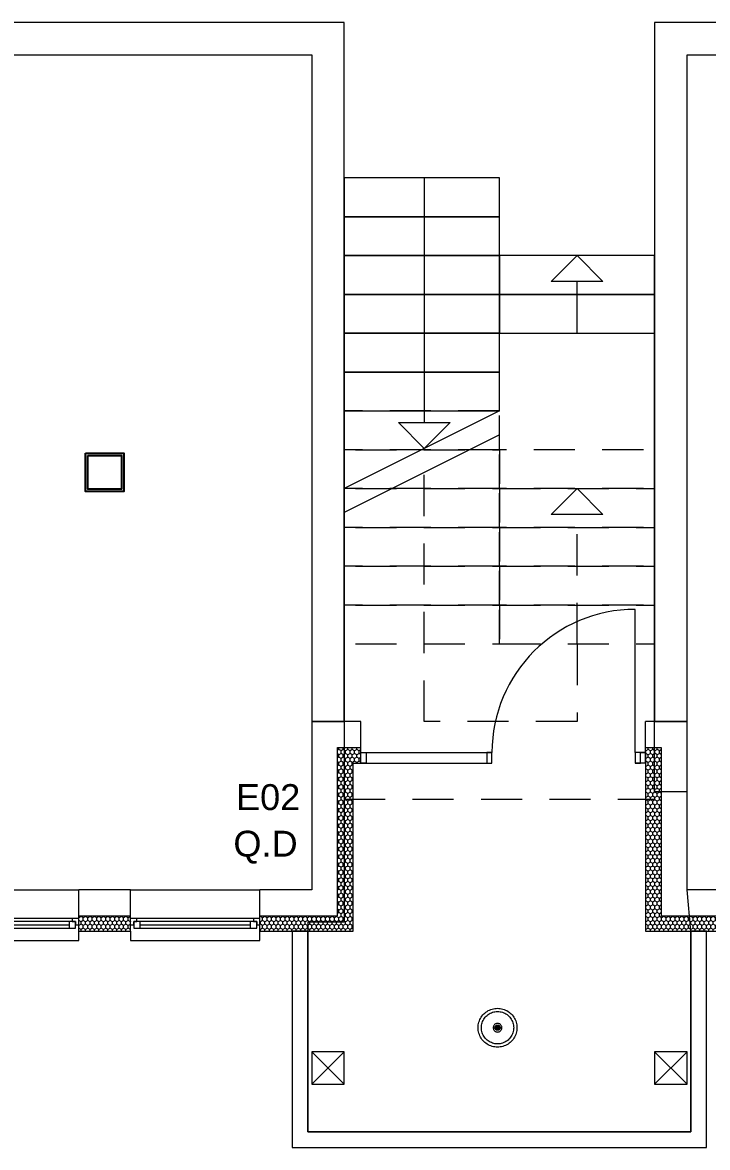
# Model space of a CAD drawing. Header units: feet. Extents: x 2565673 to 2624673, y -122443 to -81443.
# Drawn here: x 2589870 to 2595163, y -110549 to -101859 of the extents above; entities that cross this region are included whole.
import ezdxf

# ---------------------------------------------------------------- set-up
doc = ezdxf.new("R2010")
doc.units = ezdxf.units.FT
doc.header["$MEASUREMENT"] = 0
doc.linetypes.add('Long Dashed', pattern=[529.166651, 317.499995, -211.666656])
for name, color, linetype, lineweight in [('00E-Ndriqimi', 5, 'Continuous', 18), ('Exterior walls_Pen_No__2', 8, 'Continuous', 5), ('Text blocks_Pen_No__2', 8, 'Continuous', 5)]:
    doc.layers.add(name, color=color, linetype=linetype, lineweight=lineweight)
for name, color, linetype in [('00E-Ndriqimi elektrike', 5, 'Continuous'), ('Columns', 7, 'Continuous'), ('Exterior walls', 7, 'Continuous'), ('Shell - Roof', 7, 'Continuous'), ('Structural - Bearing', 7, 'Continuous')]:
    doc.layers.add(name, color=color, linetype=linetype)
for name, color, linetype, lineweight, true_color in [('ARCHICAD Doors_Pen_No__82', 7, 'Continuous', 5, 0xaaaaaa), ('ARCHICAD Windows_Pen_No__82', 7, 'Continuous', 5, 0xaaaaaa), ('Columns_Pen_No__82', 7, 'Continuous', 5, 0xaaaaaa), ('Dimensioning - General_Pen_No__82', 7, 'Continuous', 5, 0xaaaaaa), ('Exterior walls_Pen_No__82', 7, 'Continuous', 5, 0xaaaaaa), ('Shell - Roof_Pen_No__82', 7, 'Continuous', 5, 0xaaaaaa), ('Structural - Bearing_Pen_No__82', 7, 'Continuous', 5, 0xaaaaaa)]:
    doc.layers.add(name, color=color, linetype=linetype, lineweight=lineweight, true_color=true_color)
doc.styles.add('GENERATED_STYLE_1', font='arial.ttf')
pattern_1 = [(90, (2247653.822, -76424.967), (-34.641016, 0), [20, -40]), (90, (2247636.502, -76394.967), (-34.641016, 0), [20, -40]), (150, (2247653.822, -76404.967), (17.320508, 30), [20, -40]), (150, (2247619.18, -76404.967), (17.320508, 30), [20, -40]), (210, (2247653.822, -76424.967), (-17.320508, 30), [20, -40]), (210, (2247619.18, -76424.967), (-17.320508, 30), [20, -40])]

# ---------------------------------------------------------------- blocks, each defined once
blk = doc.blocks.new('Slab_1', base_point=(2592074.9, -110429.2))
at = {"layer": 'Structural - Bearing_Pen_No__82', "color": 253, "linetype": 'Continuous', "lineweight": 5, "true_color": 0xaaaaaa, "flags": 128}
blk.add_lwpolyline([(2592074.9, -110429.2), (2595034.9, -110429.2), (2595034.9, -108879.2), (2595004.9, -108559.2), (2595004.9, -107800.9), (2594754.9, -107800.9), (2594754.9, -103659.2), (2592354.9, -103659.2), (2592354.9, -108809.2), (2592074.9, -108809.2)], close=True, dxfattribs=at)
blk = doc.blocks.new('Slab_2', base_point=(2593554.9, -104259.2))
at = {"layer": 'Structural - Bearing_Pen_No__82', "color": 253, "linetype": 'Continuous', "lineweight": 5, "true_color": 0xaaaaaa, "flags": 128}
blk.add_lwpolyline([(2593554.9, -104259.2), (2594754.9, -104259.2), (2594754.9, -103959.2), (2593554.9, -103959.2)], close=True, dxfattribs=at)
blk = doc.blocks.new('Slab_3', base_point=(2593554.9, -103959.2))
at = {"layer": 'Structural - Bearing_Pen_No__82', "color": 253, "linetype": 'Continuous', "lineweight": 5, "true_color": 0xaaaaaa, "flags": 128}
blk.add_lwpolyline([(2593554.9, -103959.2), (2594754.9, -103959.2), (2594754.9, -103659.2), (2593554.9, -103659.2)], close=True, dxfattribs=at)
blk = doc.blocks.new('Slab_4', base_point=(2593554.9, -103059.2))
at = {"layer": 'Structural - Bearing_Pen_No__82', "color": 253, "linetype": 'Continuous', "lineweight": 5, "true_color": 0xaaaaaa, "flags": 128}
blk.add_lwpolyline([(2593554.9, -103059.2), (2592354.9, -103059.2), (2592354.9, -103359.2), (2593554.9, -103359.2)], close=True, dxfattribs=at)
blk = doc.blocks.new('Slab_5', base_point=(2593554.9, -103359.2))
at = {"layer": 'Structural - Bearing_Pen_No__82', "color": 253, "linetype": 'Continuous', "lineweight": 5, "true_color": 0xaaaaaa, "flags": 128}
blk.add_lwpolyline([(2593554.9, -103359.2), (2592354.9, -103359.2), (2592354.9, -103659.2), (2593554.9, -103659.2)], close=True, dxfattribs=at)
blk = doc.blocks.new('Slab_6', base_point=(2593554.9, -103659.2))
at = {"layer": 'Structural - Bearing_Pen_No__82', "color": 253, "linetype": 'Continuous', "lineweight": 5, "true_color": 0xaaaaaa, "flags": 128}
blk.add_lwpolyline([(2593554.9, -103659.2), (2592354.9, -103659.2), (2592354.9, -103959.2), (2593554.9, -103959.2)], close=True, dxfattribs=at)
blk = doc.blocks.new('Slab_7', base_point=(2593554.9, -103959.2))
at = {"layer": 'Structural - Bearing_Pen_No__82', "color": 253, "linetype": 'Continuous', "lineweight": 5, "true_color": 0xaaaaaa, "flags": 128}
blk.add_lwpolyline([(2593554.9, -103959.2), (2592354.9, -103959.2), (2592354.9, -104259.2), (2593554.9, -104259.2)], close=True, dxfattribs=at)
blk = doc.blocks.new('Slab_8', base_point=(2593554.9, -104259.2))
at = {"layer": 'Structural - Bearing_Pen_No__82', "color": 253, "linetype": 'Continuous', "lineweight": 5, "true_color": 0xaaaaaa, "flags": 128}
blk.add_lwpolyline([(2593554.9, -104259.2), (2592354.9, -104259.2), (2592354.9, -104559.2), (2593554.9, -104559.2)], close=True, dxfattribs=at)
blk = doc.blocks.new('Slab_9', base_point=(2593554.9, -104559.2))
at = {"layer": 'Structural - Bearing_Pen_No__82', "color": 253, "linetype": 'Continuous', "lineweight": 5, "true_color": 0xaaaaaa, "flags": 128}
blk.add_lwpolyline([(2593554.9, -104559.2), (2592354.9, -104559.2), (2592354.9, -104859.2), (2593554.9, -104859.2)], close=True, dxfattribs=at)
blk = doc.blocks.new('Slab_10', base_point=(2593554.9, -104859.2))
at = {"layer": 'Structural - Bearing_Pen_No__82', "color": 253, "linetype": 'Long Dashed', "lineweight": 5, "true_color": 0xaaaaaa, "flags": 128}
blk.add_lwpolyline([(2593554.9, -104859.2), (2592354.9, -104859.2), (2592354.9, -105159.2), (2593554.9, -105159.2)], close=True, dxfattribs=at)
blk = doc.blocks.new('Slab_11', base_point=(2593554.9, -105159.2))
at = {"layer": 'Structural - Bearing_Pen_No__82', "color": 253, "linetype": 'Long Dashed', "lineweight": 5, "true_color": 0xaaaaaa, "flags": 128}
blk.add_lwpolyline([(2593554.9, -105159.2), (2592354.9, -105159.2), (2592354.9, -105459.2), (2593554.9, -105459.2)], close=True, dxfattribs=at)
blk = doc.blocks.new('Slab_12', base_point=(2593554.9, -105459.2))
at = {"layer": 'Structural - Bearing_Pen_No__82', "color": 253, "linetype": 'Long Dashed', "lineweight": 5, "true_color": 0xaaaaaa, "flags": 128}
blk.add_lwpolyline([(2593554.9, -105459.2), (2592354.9, -105459.2), (2592354.9, -105759.2), (2593554.9, -105759.2)], close=True, dxfattribs=at)
blk = doc.blocks.new('Slab_13', base_point=(2593554.9, -105759.2))
at = {"layer": 'Structural - Bearing_Pen_No__82', "color": 253, "linetype": 'Long Dashed', "lineweight": 5, "true_color": 0xaaaaaa, "flags": 128}
blk.add_lwpolyline([(2593554.9, -105759.2), (2592354.9, -105759.2), (2592354.9, -106059.2), (2593554.9, -106059.2)], close=True, dxfattribs=at)
blk = doc.blocks.new('Slab_14', base_point=(2593554.9, -106059.2))
at = {"layer": 'Structural - Bearing_Pen_No__82', "color": 253, "linetype": 'Long Dashed', "lineweight": 5, "true_color": 0xaaaaaa, "flags": 128}
blk.add_lwpolyline([(2593554.9, -106059.2), (2592354.9, -106059.2), (2592354.9, -106359.2), (2593554.9, -106359.2)], close=True, dxfattribs=at)
blk = doc.blocks.new('Slab_15', base_point=(2593554.9, -106359.2))
at = {"layer": 'Structural - Bearing_Pen_No__82', "color": 253, "linetype": 'Long Dashed', "lineweight": 5, "true_color": 0xaaaaaa, "flags": 128}
blk.add_lwpolyline([(2593554.9, -106359.2), (2592354.9, -106359.2), (2592354.9, -106659.2), (2593554.9, -106659.2)], close=True, dxfattribs=at)
blk = doc.blocks.new('Slab_16', base_point=(2593554.9, -105459.2))
at = {"layer": 'Structural - Bearing_Pen_No__82', "color": 253, "linetype": 'Long Dashed', "lineweight": 5, "true_color": 0xaaaaaa, "flags": 128}
blk.add_lwpolyline([(2593554.9, -105459.2), (2594754.9, -105459.2), (2594754.9, -105159.2), (2593554.9, -105159.2)], close=True, dxfattribs=at)
blk = doc.blocks.new('Slab_17', base_point=(2593554.9, -105759.2))
at = {"layer": 'Structural - Bearing_Pen_No__82', "color": 253, "linetype": 'Long Dashed', "lineweight": 5, "true_color": 0xaaaaaa, "flags": 128}
blk.add_lwpolyline([(2593554.9, -105759.2), (2594754.9, -105759.2), (2594754.9, -105459.2), (2593554.9, -105459.2)], close=True, dxfattribs=at)
blk = doc.blocks.new('Slab_18', base_point=(2593554.9, -106059.2))
at = {"layer": 'Structural - Bearing_Pen_No__82', "color": 253, "linetype": 'Long Dashed', "lineweight": 5, "true_color": 0xaaaaaa, "flags": 128}
blk.add_lwpolyline([(2593554.9, -106059.2), (2594754.9, -106059.2), (2594754.9, -105759.2), (2593554.9, -105759.2)], close=True, dxfattribs=at)
blk = doc.blocks.new('Slab_19', base_point=(2593554.9, -106359.2))
at = {"layer": 'Structural - Bearing_Pen_No__82', "color": 253, "linetype": 'Long Dashed', "lineweight": 5, "true_color": 0xaaaaaa, "flags": 128}
blk.add_lwpolyline([(2593554.9, -106359.2), (2594754.9, -106359.2), (2594754.9, -106059.2), (2593554.9, -106059.2)], close=True, dxfattribs=at)
blk = doc.blocks.new('Slab_20', base_point=(2593554.9, -106659.2))
at = {"layer": 'Structural - Bearing_Pen_No__82', "color": 253, "linetype": 'Long Dashed', "lineweight": 5, "true_color": 0xaaaaaa, "flags": 128}
blk.add_lwpolyline([(2593554.9, -106659.2), (2594754.9, -106659.2), (2594754.9, -106359.2), (2593554.9, -106359.2)], close=True, dxfattribs=at)
blk = doc.blocks.new('Window 22_4')
at = {"layer": 'ARCHICAD Windows_Pen_No__82', "color": 253, "linetype": 'Continuous', "lineweight": 5, "true_color": 0xaaaaaa}
for p, q in [((-500, 50), (-500, 120)), ((-500, 120), (500, 120)), ((500, 120), (500, 50)), ((-500, 50), (-500, 0)), ((-500, 0), (-475, 0)), ((-500, 0), (-500, -50)), ((-500, 0), (-500, -50)), ((-475, 25), (-425, 25)), ((-475, -25), (-475, 25)), ((-475, 0), (-475, -25)), ((-425, 25), (425, 25)), ((-425, 25), (-425, -25)), ((-425, 25), (425, 25)), ((-425, 0), (425, 0)), ((425, -25), (425, 25)), ((425, 25), (475, 25)), ((475, 25), (475, -25)), ((475, -25), (475, 0)), ((475, 0), (500, 0)), ((500, 50), (500, 0)), ((500, 0), (500, -50)), ((500, 0), (500, -50)), ((-450, -50), (-500, -50)), ((-500, -50), (-500, -70)), ((-500, -70), (-500, -270)), ((-475, -25), (-450, -25)), ((-425, -25), (-475, -25)), ((-450, -25), (-450, -50)), ((450, -50), (-450, -50)), ((425, -25), (-425, -25)), ((475, -25), (425, -25)), ((450, -50), (450, -25)), ((450, -25), (475, -25)), ((500, -50), (450, -50)), ((500, -50), (500, -70)), ((500, -70), (500, -270)), ((-500, -270), (500, -270))]:
    blk.add_line(p, q, dxfattribs=at)
blk = doc.blocks.new('Wall_16', base_point=(2588584.9, -108879.2))
at = {"layer": 'Exterior walls_Pen_No__82', "linetype": 'Continuous', "lineweight": 5, "true_color": 0xaaaaaa}
h = blk.add_hatch(dxfattribs=at)
h.set_pattern_fill('STYROFOAM_SM_INSULATION', color=253, style=0, pattern_type=2)
h.set_pattern_definition(pattern_1)
h.paths.add_polyline_path([(2588704.9, -108759.2), (2588584.9, -108879.2), (2589304.9, -108879.2), (2589304.9, -108829.2), (2589304.9, -108779.2), (2589304.9, -108759.2)])
h = blk.add_hatch(dxfattribs=at)
h.set_pattern_fill('STYROFOAM_SM_INSULATION', color=253, style=0, pattern_type=2)
h.set_pattern_definition(pattern_1)
h.paths.add_polyline_path([(2590304.9, -108779.2), (2590304.9, -108829.2), (2590304.9, -108879.2), (2590704.9, -108879.2), (2590704.9, -108829.2), (2590704.9, -108779.2), (2590704.9, -108759.2), (2590304.9, -108759.2)])
h = blk.add_hatch(dxfattribs=at)
h.set_pattern_fill('STYROFOAM_SM_INSULATION', color=253, style=0, pattern_type=2)
h.set_pattern_definition(pattern_1)
h.paths.add_polyline_path([(2591704.9, -108829.2), (2591704.9, -108879.2), (2592424.9, -108879.2), (2592304.9, -108759.2), (2591704.9, -108759.2), (2591704.9, -108779.2)])
at = {"layer": 'Exterior walls_Pen_No__82', "color": 253, "linetype": 'Continuous', "lineweight": 5, "true_color": 0xaaaaaa}
for p, q in [((2589304.9, -108759.2), (2589304.9, -108559.2)), ((2590304.9, -108759.2), (2590304.9, -108559.2)), ((2590704.9, -108759.2), (2590704.9, -108559.2)), ((2591704.9, -108759.2), (2591704.9, -108559.2)), ((2588704.9, -108759.2), (2589304.9, -108759.2)), ((2589304.9, -108779.2), (2589304.9, -108759.2)), ((2589304.9, -108829.2), (2589304.9, -108779.2)), ((2590304.9, -108759.2), (2590704.9, -108759.2)), ((2590304.9, -108779.2), (2590304.9, -108759.2)), ((2590304.9, -108829.2), (2590304.9, -108779.2)), ((2590704.9, -108779.2), (2590704.9, -108759.2)), ((2590704.9, -108829.2), (2590704.9, -108779.2)), ((2591704.9, -108759.2), (2592304.9, -108759.2)), ((2591704.9, -108779.2), (2591704.9, -108759.2)), ((2591704.9, -108829.2), (2591704.9, -108779.2)), ((2589304.9, -108879.2), (2589304.9, -108829.2)), ((2590304.9, -108879.2), (2590304.9, -108829.2)), ((2590704.9, -108879.2), (2590704.9, -108829.2)), ((2591704.9, -108879.2), (2591704.9, -108829.2))]:
    blk.add_line(p, q, dxfattribs=at)
at = {"layer": 'Exterior walls_Pen_No__82', "color": 253, "linetype": 'Continuous', "lineweight": 5, "true_color": 0xaaaaaa, "flags": 128}
for points in [[(2589304.9, -108559.2), (2588904.9, -108559.2)], [(2590704.9, -108559.2), (2590304.9, -108559.2)], [(2592104.9, -108559.2), (2591704.9, -108559.2)], [(2588584.9, -108879.2), (2589304.9, -108879.2)], [(2590304.9, -108879.2), (2590704.9, -108879.2)], [(2591704.9, -108879.2), (2592424.9, -108879.2)]]:
    blk.add_lwpolyline(points, dxfattribs=at)
at = {"layer": 'ARCHICAD Windows_Pen_No__82', "color": 253, "linetype": 'Continuous', "lineweight": 5, "true_color": 0xaaaaaa, "xscale": -1, "zscale": 1000, "rotation": 180}
for p in [(2589804.9, -108829.2), (2591204.9, -108829.2)]:
    blk.add_blockref('Window 22_4', p, dxfattribs=at)
blk = doc.blocks.new('Wall_17', base_point=(2592424.9, -108879.2))
at = {"layer": 'Exterior walls_Pen_No__82', "linetype": 'Continuous', "lineweight": 5, "true_color": 0xaaaaaa}
h = blk.add_hatch(dxfattribs=at)
h.set_pattern_fill('STYROFOAM_SM_INSULATION', color=253, style=0, pattern_type=2)
h.set_pattern_definition(pattern_1)
h.paths.add_polyline_path([(2592424.9, -108879.2), (2592424.9, -107579.2), (2592304.9, -107459.2), (2592304.9, -108759.2)])
at = {"layer": 'Exterior walls_Pen_No__82', "color": 253, "linetype": 'Continuous', "lineweight": 5, "true_color": 0xaaaaaa}
blk.add_line((2592304.9, -108759.2), (2592304.9, -107459.2), dxfattribs=at)
at = {"layer": 'Exterior walls_Pen_No__82', "color": 253, "linetype": 'Continuous', "lineweight": 5, "true_color": 0xaaaaaa, "flags": 128}
for points in [[(2592104.9, -107259.2), (2592104.9, -108559.2)], [(2592424.9, -108879.2), (2592424.9, -107579.2)]]:
    blk.add_lwpolyline(points, dxfattribs=at)
blk = doc.blocks.new('Storefront Sidelight_ Transom 22')
at = {"layer": 'ARCHICAD Doors_Pen_No__82', "color": 253, "linetype": 'Continuous', "lineweight": 5, "true_color": 0xaaaaaa}
for p, q in [((1019.9, 0), (1019.9, 1107)), ((-1100, 40), (-1100, 240)), ((1100, 40), (1100, 240)), ((-1100, 0), (-1100, 40)), ((-1100, 0), (-87.1, 0)), ((-1100, -80), (-1100, 0)), ((-1100, 0), (-1060, 0)), ((-1100, -80), (-1100, 0)), ((-1100, -80), (-1100, 0)), ((-1060, 0), (-1060, -80)), ((-127.1, 0), (-127.1, -80)), ((-87.1, 0), (-127.1, 0)), ((-87.1, -40), (-87.1, 0)), ((1100, 0), (1019.9, 0)), ((1019.9, 0), (1019.9, -40)), ((1059.9, 0), (1019.9, 0)), ((1059.9, -80), (1059.9, 0)), ((1060, -80), (1060, 0)), ((1060, 0), (1100, 0)), ((1100, 0), (1100, 40)), ((1100, 0), (1100, -80)), ((1100, -80), (1100, 0)), ((1100, -80), (1100, 0)), ((-1100, -80), (-87.1, -80)), ((-1060, -80), (-1100, -80)), ((-127.1, -80), (-87.1, -80)), ((-87.1, -65.4), (-87.1, -40)), ((-87.1, -80), (-87.1, -65.4)), ((1019.9, -40), (1019.9, -65.4)), ((1019.9, -65.4), (1019.9, -80)), ((1100, -80), (1019.9, -80)), ((1019.9, -80), (1059.9, -80)), ((1100, -80), (1060, -80))]:
    blk.add_line(p, q, dxfattribs=at)
blk.add_arc((1019.9, 0), 1107, 90, 180, dxfattribs=at)
blk = doc.blocks.new('Wall_18', base_point=(2592424.9, -107579.2))
at = {"layer": 'Exterior walls_Pen_No__82', "linetype": 'Continuous', "lineweight": 5, "true_color": 0xaaaaaa}
h = blk.add_hatch(dxfattribs=at)
h.set_pattern_fill('STYROFOAM_SM_INSULATION', color=253, style=0, pattern_type=2)
h.set_pattern_definition(pattern_1)
h.paths.add_polyline_path([(2592484.9, -107459.2), (2592304.9, -107459.2), (2592424.9, -107579.2), (2592484.9, -107579.2)])
h = blk.add_hatch(dxfattribs=at)
h.set_pattern_fill('STYROFOAM_SM_INSULATION', color=253, style=0, pattern_type=2)
h.set_pattern_definition(pattern_1)
h.paths.add_polyline_path([(2594804.9, -107459.2), (2594684.9, -107459.2), (2594684.9, -107579.2)])
at = {"layer": 'Exterior walls_Pen_No__82', "color": 253, "linetype": 'Continuous', "lineweight": 5, "true_color": 0xaaaaaa}
for p, q in [((2592484.9, -107459.2), (2592484.9, -107259.2)), ((2594684.9, -107459.2), (2594684.9, -107259.2)), ((2592304.9, -107459.2), (2592484.9, -107459.2)), ((2592484.9, -107499.2), (2592484.9, -107459.2)), ((2594684.9, -107459.2), (2594804.9, -107459.2)), ((2594684.9, -107499.2), (2594684.9, -107459.2)), ((2592484.9, -107579.2), (2592484.9, -107499.2)), ((2594684.9, -107579.2), (2594684.9, -107499.2))]:
    blk.add_line(p, q, dxfattribs=at)
at = {"layer": 'Exterior walls_Pen_No__82', "color": 253, "linetype": 'Continuous', "lineweight": 5, "true_color": 0xaaaaaa, "flags": 128}
for points in [[(2592484.9, -107259.2), (2592104.9, -107259.2)], [(2595004.9, -107259.2), (2594684.9, -107259.2)], [(2592424.9, -107579.2), (2592484.9, -107579.2)]]:
    blk.add_lwpolyline(points, dxfattribs=at)
at = {"layer": 'ARCHICAD Doors_Pen_No__82', "color": 253, "linetype": 'Continuous', "lineweight": 5, "true_color": 0xaaaaaa, "zscale": 1000}
blk.add_blockref('Storefront Sidelight_ Transom 22', (2593584.9, -107499.2), dxfattribs=at)
blk = doc.blocks.new('Wall_19', base_point=(2594684.9, -107579.2))
at = {"layer": 'Exterior walls_Pen_No__82', "linetype": 'Continuous', "lineweight": 5, "true_color": 0xaaaaaa}
h = blk.add_hatch(dxfattribs=at)
h.set_pattern_fill('STYROFOAM_SM_INSULATION', color=253, style=0, pattern_type=2)
h.set_pattern_definition(pattern_1)
h.paths.add_polyline_path([(2594684.9, -107579.2), (2594684.9, -108879.2), (2594804.9, -108759.2), (2594804.9, -107459.2)])
at = {"layer": 'Exterior walls_Pen_No__82', "color": 253, "linetype": 'Continuous', "lineweight": 5, "true_color": 0xaaaaaa}
blk.add_line((2594804.9, -107459.2), (2594804.9, -108759.2), dxfattribs=at)
at = {"layer": 'Exterior walls_Pen_No__82', "color": 253, "linetype": 'Continuous', "lineweight": 5, "true_color": 0xaaaaaa, "flags": 128}
for points in [[(2595004.9, -108559.2), (2595004.9, -107259.2)], [(2594684.9, -107579.2), (2594684.9, -108879.2)]]:
    blk.add_lwpolyline(points, dxfattribs=at)
blk = doc.blocks.new('Wall_20', base_point=(2594684.9, -108879.2))
at = {"layer": 'Exterior walls_Pen_No__82', "linetype": 'Continuous', "lineweight": 5, "true_color": 0xaaaaaa}
h = blk.add_hatch(dxfattribs=at)
h.set_pattern_fill('STYROFOAM_SM_INSULATION', color=253, style=0, pattern_type=2)
h.set_pattern_definition(pattern_1)
h.paths.add_polyline_path([(2594804.9, -108759.2), (2594684.9, -108879.2), (2595454.9, -108879.2), (2595454.9, -108829.2), (2595454.9, -108779.2), (2595454.9, -108759.2)])
h = blk.add_hatch(dxfattribs=at)
h.set_pattern_fill('STYROFOAM_SM_INSULATION', color=253, style=0, pattern_type=2)
h.set_pattern_definition(pattern_1)
h.paths.add_polyline_path([(2596454.9, -108779.2), (2596454.9, -108829.2), (2596454.9, -108879.2), (2596754.9, -108879.2), (2596754.9, -108829.2), (2596754.9, -108779.2), (2596754.9, -108759.2), (2596454.9, -108759.2)])
h = blk.add_hatch(dxfattribs=at)
h.set_pattern_fill('STYROFOAM_SM_INSULATION', color=253, style=0, pattern_type=2)
h.set_pattern_definition(pattern_1)
h.paths.add_polyline_path([(2597754.9, -108829.2), (2597754.9, -108879.2), (2598524.9, -108879.2), (2598404.9, -108759.2), (2597754.9, -108759.2), (2597754.9, -108779.2)])
at = {"layer": 'Exterior walls_Pen_No__82', "color": 253, "linetype": 'Continuous', "lineweight": 5, "true_color": 0xaaaaaa}
for p, q in [((2595454.9, -108759.2), (2595454.9, -108559.2)), ((2596454.9, -108759.2), (2596454.9, -108559.2)), ((2596754.9, -108759.2), (2596754.9, -108559.2)), ((2597754.9, -108759.2), (2597754.9, -108559.2)), ((2594804.9, -108759.2), (2595454.9, -108759.2)), ((2595454.9, -108779.2), (2595454.9, -108759.2)), ((2595454.9, -108829.2), (2595454.9, -108779.2)), ((2596454.9, -108759.2), (2596754.9, -108759.2)), ((2596454.9, -108779.2), (2596454.9, -108759.2)), ((2596454.9, -108829.2), (2596454.9, -108779.2)), ((2596754.9, -108779.2), (2596754.9, -108759.2)), ((2596754.9, -108829.2), (2596754.9, -108779.2)), ((2597754.9, -108759.2), (2598404.9, -108759.2)), ((2597754.9, -108779.2), (2597754.9, -108759.2)), ((2597754.9, -108829.2), (2597754.9, -108779.2)), ((2595454.9, -108879.2), (2595454.9, -108829.2)), ((2596454.9, -108879.2), (2596454.9, -108829.2)), ((2596754.9, -108879.2), (2596754.9, -108829.2)), ((2597754.9, -108879.2), (2597754.9, -108829.2))]:
    blk.add_line(p, q, dxfattribs=at)
at = {"layer": 'Exterior walls_Pen_No__82', "color": 253, "linetype": 'Continuous', "lineweight": 5, "true_color": 0xaaaaaa, "flags": 128}
for points in [[(2595454.9, -108559.2), (2595004.9, -108559.2)], [(2596754.9, -108559.2), (2596454.9, -108559.2)], [(2598204.9, -108559.2), (2597754.9, -108559.2)], [(2594684.9, -108879.2), (2595454.9, -108879.2)], [(2596454.9, -108879.2), (2596754.9, -108879.2)], [(2597754.9, -108879.2), (2598524.9, -108879.2)]]:
    blk.add_lwpolyline(points, dxfattribs=at)
at = {"layer": 'ARCHICAD Windows_Pen_No__82', "color": 253, "linetype": 'Continuous', "lineweight": 5, "true_color": 0xaaaaaa, "xscale": -1, "zscale": 1000, "rotation": 180}
for p in [(2595954.9, -108829.2), (2597254.9, -108829.2)]:
    blk.add_blockref('Window 22_4', p, dxfattribs=at)
blk = doc.blocks.new('Wall_23', base_point=(2595004.9, -107259.2))
at = {"layer": 'Exterior walls_Pen_No__82', "color": 253, "linetype": 'Continuous', "lineweight": 5, "true_color": 0xaaaaaa, "flags": 128}
for points in [[(2594754.9, -101859.2), (2594754.9, -107259.2)], [(2595004.9, -107259.2), (2595004.9, -102109.2)], [(2594754.9, -107259.2), (2595004.9, -107259.2)]]:
    blk.add_lwpolyline(points, dxfattribs=at)
blk = doc.blocks.new('Storefront with Transom 22_3')
at = {"layer": 'ARCHICAD Doors_Pen_No__82', "color": 253, "linetype": 'Continuous', "lineweight": 5, "true_color": 0xaaaaaa}
for p, q in [((460, 0), (460, 920)), ((-500, 0), (-500, 170)), ((500, 0), (500, 170)), ((-500, -80), (-500, 0)), ((-500, 0), (-460, 0)), ((-500, -80), (-500, 0)), ((-500, -80), (-500, 0)), ((-460, 0), (-460, -80)), ((460, -80), (460, 0)), ((460, 0), (500, 0)), ((500, 0), (500, -80)), ((500, -80), (500, 0)), ((500, -80), (500, 0)), ((-460, -80), (-500, -80)), ((500, -80), (460, -80))]:
    blk.add_line(p, q, dxfattribs=at)
blk.add_arc((460, 0), 920, 90, 180, dxfattribs=at)
blk = doc.blocks.new('Wall_24', base_point=(2595004.9, -102109.2))
at = {"layer": 'Exterior walls_Pen_No__82', "color": 253, "linetype": 'Continuous', "lineweight": 5, "true_color": 0xaaaaaa}
for p, q in [((2599354.9, -101859.2), (2599354.9, -101939.2)), ((2600354.9, -101859.2), (2600354.9, -101939.2)), ((2599354.9, -101939.2), (2599354.9, -102109.2)), ((2600354.9, -101939.2), (2600354.9, -102109.2))]:
    blk.add_line(p, q, dxfattribs=at)
at = {"layer": 'Exterior walls_Pen_No__82', "color": 253, "linetype": 'Continuous', "lineweight": 5, "true_color": 0xaaaaaa, "flags": 128}
for points in [[(2599354.9, -101859.2), (2594754.9, -101859.2)], [(2600454.9, -101859.2), (2600354.9, -101859.2)], [(2604504.9, -101859.2), (2600704.9, -101859.2)], [(2604504.9, -102109.2), (2604504.9, -101859.2)], [(2595004.9, -102109.2), (2598204.9, -102109.2)], [(2598454.9, -102109.2), (2599354.9, -102109.2)], [(2600354.9, -102109.2), (2602704.9, -102109.2)], [(2602854.9, -102109.2), (2604504.9, -102109.2)]]:
    blk.add_lwpolyline(points, dxfattribs=at)
at = {"layer": 'ARCHICAD Doors_Pen_No__82', "color": 253, "linetype": 'Continuous', "lineweight": 5, "true_color": 0xaaaaaa, "xscale": -1, "zscale": 1000, "rotation": 180}
blk.add_blockref('Storefront with Transom 22_3', (2599854.9, -101939.2), dxfattribs=at)
blk = doc.blocks.new('Wall_30', base_point=(2592104.9, -107259.2))
at = {"layer": 'Exterior walls_Pen_No__82', "color": 253, "linetype": 'Continuous', "lineweight": 5, "true_color": 0xaaaaaa, "flags": 128}
for points in [[(2592354.9, -107259.2), (2592354.9, -101859.2)], [(2592104.9, -102109.2), (2592104.9, -107259.2)], [(2592104.9, -107259.2), (2592354.9, -107259.2)]]:
    blk.add_lwpolyline(points, dxfattribs=at)
blk = doc.blocks.new('Storefront with Transom 22_4')
at = {"layer": 'ARCHICAD Doors_Pen_No__82', "color": 253, "linetype": 'Continuous', "lineweight": 5, "true_color": 0xaaaaaa}
for p, q in [((460, 0), (460, 920)), ((-500, 0), (-500, -80)), ((-460, 0), (-500, 0)), ((-500, 0), (-500, -80)), ((-500, 0), (-500, -80)), ((-460, -80), (-460, 0)), ((460, 0), (460, -80)), ((500, 0), (460, 0)), ((500, -80), (500, 0)), ((500, 0), (500, -80)), ((500, 0), (500, -80)), ((-500, -80), (-460, -80)), ((-500, -80), (-500, -250)), ((460, -80), (500, -80)), ((500, -80), (500, -250))]:
    blk.add_line(p, q, dxfattribs=at)
blk.add_arc((460, 0), 920, 90, 180, dxfattribs=at)
blk = doc.blocks.new('Wall_31', base_point=(2592104.9, -102109.2))
at = {"layer": 'Exterior walls_Pen_No__82', "color": 253, "linetype": 'Continuous', "lineweight": 5, "true_color": 0xaaaaaa}
for p, q in [((2586754.9, -102029.2), (2586754.9, -101859.2)), ((2587754.9, -102029.2), (2587754.9, -101859.2)), ((2586754.9, -102109.2), (2586754.9, -102029.2)), ((2587754.9, -102109.2), (2587754.9, -102029.2))]:
    blk.add_line(p, q, dxfattribs=at)
at = {"layer": 'Exterior walls_Pen_No__82', "color": 253, "linetype": 'Continuous', "lineweight": 5, "true_color": 0xaaaaaa, "flags": 128}
for points in [[(2586404.9, -101859.2), (2582604.9, -101859.2)], [(2586754.9, -101859.2), (2586654.9, -101859.2)], [(2592354.9, -101859.2), (2587754.9, -101859.2)], [(2582604.9, -102109.2), (2584254.9, -102109.2)], [(2584404.9, -102109.2), (2586754.9, -102109.2)], [(2587754.9, -102109.2), (2588654.9, -102109.2)], [(2588904.9, -102109.2), (2592104.9, -102109.2)]]:
    blk.add_lwpolyline(points, dxfattribs=at)
at = {"layer": 'ARCHICAD Doors_Pen_No__82', "color": 253, "linetype": 'Continuous', "lineweight": 5, "true_color": 0xaaaaaa, "zscale": 1000, "rotation": 180}
blk.add_blockref('Storefront with Transom 22_4', (2587254.9, -102109.2), dxfattribs=at)
blk = doc.blocks.new('Wall_61', base_point=(2595154.9, -110549.2))
at = {"layer": 'Exterior walls_Pen_No__2', "color": 8, "linetype": 'Continuous', "lineweight": 5, "flags": 128}
for points in [[(2595154.9, -108879.2), (2595034.9, -108879.2)], [(2595034.9, -108879.2), (2595034.9, -110429.2)], [(2595154.9, -110549.2), (2595154.9, -108879.2)]]:
    blk.add_lwpolyline(points, dxfattribs=at)
blk = doc.blocks.new('Wall_62', base_point=(2591954.9, -108879.2))
at = {"layer": 'Exterior walls_Pen_No__2', "color": 8, "linetype": 'Continuous', "lineweight": 5, "flags": 128}
for points in [[(2591954.9, -108879.2), (2591954.9, -110549.2)], [(2592074.9, -108879.2), (2591954.9, -108879.2)], [(2592074.9, -110429.2), (2592074.9, -108879.2)]]:
    blk.add_lwpolyline(points, dxfattribs=at)
blk = doc.blocks.new('Wall_67', base_point=(2591954.9, -110549.2))
at = {"layer": 'Exterior walls_Pen_No__2', "color": 8, "linetype": 'Continuous', "lineweight": 5, "flags": 128}
for points in [[(2595034.9, -110429.2), (2592074.9, -110429.2)], [(2591954.9, -110549.2), (2595154.9, -110549.2)]]:
    blk.add_lwpolyline(points, dxfattribs=at)
blk = doc.blocks.new('Column_1', base_point=(2592229.9, -109934.2))
at = {"layer": 'Columns_Pen_No__82', "color": 253, "linetype": 'Continuous', "lineweight": 5, "true_color": 0xaaaaaa}
for p, q in [((2592104.9, -110059.2), (2592354.9, -109809.2)), ((2592354.9, -110059.2), (2592104.9, -109809.2))]:
    blk.add_line(p, q, dxfattribs=at)
at = {"layer": 'Columns_Pen_No__82', "color": 253, "linetype": 'Continuous', "lineweight": 5, "true_color": 0xaaaaaa, "flags": 128}
blk.add_lwpolyline([(2592104.9, -110059.2), (2592354.9, -110059.2), (2592354.9, -109809.2), (2592104.9, -109809.2)], close=True, dxfattribs=at)
blk = doc.blocks.new('Column_2', base_point=(2594879.9, -109934.2))
at = {"layer": 'Columns_Pen_No__82', "color": 253, "linetype": 'Continuous', "lineweight": 5, "true_color": 0xaaaaaa}
for p, q in [((2594754.9, -110059.2), (2595004.9, -109809.2)), ((2595004.9, -110059.2), (2594754.9, -109809.2))]:
    blk.add_line(p, q, dxfattribs=at)
at = {"layer": 'Columns_Pen_No__82', "color": 253, "linetype": 'Continuous', "lineweight": 5, "true_color": 0xaaaaaa, "flags": 128}
blk.add_lwpolyline([(2594754.9, -110059.2), (2595004.9, -110059.2), (2595004.9, -109809.2), (2594754.9, -109809.2)], close=True, dxfattribs=at)
blk = doc.blocks.new('Line_1', base_point=(2594154.9, -104259.2))
at = {"layer": 'Shell - Roof_Pen_No__82', "color": 253, "linetype": 'Continuous', "lineweight": 5, "true_color": 0xaaaaaa}
for p, q in [((2594154.9, -103659.2), (2593954.9, -103859.2)), ((2594154.9, -103659.2), (2594354.9, -103859.2)), ((2594354.9, -103859.2), (2593954.9, -103859.2)), ((2594154.9, -104259.2), (2594154.9, -103859.2))]:
    blk.add_line(p, q, dxfattribs=at)
blk = doc.blocks.new('Line_2', base_point=(2592975.2, -103059.2))
at = {"layer": 'Shell - Roof_Pen_No__82', "color": 253, "linetype": 'Continuous', "lineweight": 5, "true_color": 0xaaaaaa}
for p, q in [((2592975.2, -103059.2), (2592975.2, -104949.1)), ((2592975.2, -105149.1), (2592775.2, -104949.1)), ((2592775.2, -104949.1), (2593175.2, -104949.1)), ((2592975.2, -105149.1), (2593175.2, -104949.1))]:
    blk.add_line(p, q, dxfattribs=at)
blk = doc.blocks.new('Line_3', base_point=(2594154.9, -106659.2))
at = {"layer": 'Shell - Roof_Pen_No__82', "color": 253, "linetype": 'Continuous', "lineweight": 5, "true_color": 0xaaaaaa}
for p, q in [((2594154.9, -105459.2), (2593954.9, -105659.2)), ((2594154.9, -105459.2), (2594354.9, -105659.2)), ((2594354.9, -105659.2), (2593954.9, -105659.2))]:
    blk.add_line(p, q, dxfattribs=at)
at = {"layer": 'Shell - Roof_Pen_No__82', "color": 253, "linetype": 'Long Dashed', "lineweight": 5, "true_color": 0xaaaaaa}
blk.add_line((2594154.9, -106659.2), (2594154.9, -105659.2), dxfattribs=at)
blk = doc.blocks.new('VT-8624W-SQ 24W')
for points in [[(-147.5, 147.5), (147.5, 147.5), (147.5, -147.5), (-147.5, -147.5)], [(-129.8, 129.8), (129.8, 129.8), (129.8, -129.8), (-129.8, -129.8)]]:
    blk.add_lwpolyline(points, close=True)
blk = doc.blocks.new('Trup ndriçue me senzor')
at = {"layer": '00E-Ndriqimi'}
h = blk.add_hatch(color=5, dxfattribs=at)
h.dxf.hatch_style = 1
edge = h.paths.add_edge_path()
edge.add_spline(control_points=[(15.8, -2.3), (16.1, 2.2), (12.2, 10.2), (-0.2, 15.5), (-12.6, 10.2), (-16.5, 2.2), (-16.2, -2.3)], knot_values=[0, 0, 0, 0, 0.25, 0.5, 0.75, 1, 1, 1, 1], degree=3, periodic=0)
edge.add_spline(control_points=[(-16.2, -2.3), (-16.5, -6.7), (-12.6, -14.7), (-0.2, -20), (12.2, -14.7), (16.1, -6.7), (15.8, -2.3)], knot_values=[0, 0, 0, 0, 0.25, 0.5, 0.75, 1, 1, 1, 1], degree=3, periodic=0)
for points in [[(149.8, -2.3), (149.9, 12), (145.7, 40.6), (127.7, 79.9), (99.4, 112.7), (63, 136.1), (21.4, 148.2), (-21.8, 148.2), (-63.4, 136.1), (-99.8, 112.7), (-128.1, 79.9), (-146.1, 40.6), (-150.2, 12), (-150.2, -2.3)], [(124.8, -2.3), (124.9, 10.8), (120.6, 37), (102.6, 72.4), (74.5, 100.5), (39.1, 118.6), (-0.2, 124.8), (-39.5, 118.6), (-74.9, 100.5), (-103, 72.4), (-121, 37), (-125.3, 10.8), (-125.2, -2.3)], [(-33.7, -2.3), (-33.7, 0.7), (-32.9, 6.5), (-29.5, 14.7), (-24.2, 21.7), (-17.1, 27.1), (-9, 30.5), (-0.2, 31.6), (8.6, 30.5), (16.8, 27.1), (23.8, 21.7), (29.2, 14.7), (32.5, 6.5), (33.3, 0.7), (33.3, -2.3)], [(19.8, -2.3), (19.8, -0.5), (19.3, 3), (17.3, 7.9), (14.1, 12), (9.9, 15.3), (5, 17.3), (-0.2, 18), (-5.4, 17.3), (-10.3, 15.3), (-14.5, 12), (-17.7, 7.9), (-19.7, 3), (-20.2, -0.5), (-20.2, -2.3)], [(15.8, -2.3), (16.1, 2.2), (12.2, 10.2), (-0.2, 15.5), (-12.6, 10.2), (-16.5, 2.2), (-16.2, -2.3)], [(-150.2, -2.3), (-150.2, -16.6), (-146.1, -45.1), (-128.1, -84.5), (-99.8, -117.2), (-63.4, -140.6), (-21.8, -152.8), (21.4, -152.8), (63, -140.6), (99.4, -117.2), (127.7, -84.5), (145.7, -45.1), (149.9, -16.6), (149.8, -2.3)], [(-125.2, -2.3), (-125.3, -15.4), (-121, -41.5), (-103, -77), (-74.9, -105.1), (-39.5, -123.1), (-0.2, -129.3), (39.1, -123.1), (74.5, -105.1), (102.6, -77), (120.6, -41.5), (124.9, -15.4), (124.8, -2.3)], [(33.3, -2.3), (33.3, -5.2), (32.5, -11), (29.2, -19.2), (23.8, -26.2), (16.8, -31.6), (8.6, -35), (-0.2, -36.1), (-9, -35), (-17.1, -31.6), (-24.2, -26.2), (-29.5, -19.2), (-32.9, -11), (-33.7, -5.2), (-33.7, -2.3)], [(-20.2, -2.3), (-20.2, -4), (-19.7, -7.5), (-17.7, -12.4), (-14.5, -16.6), (-10.3, -19.8), (-5.4, -21.8), (-0.2, -22.5), (5, -21.8), (9.9, -19.8), (14.1, -16.6), (17.3, -12.4), (19.3, -7.5), (19.8, -4), (19.8, -2.3)], [(-16.2, -2.3), (-16.5, -6.7), (-12.6, -14.7), (-0.2, -20), (12.2, -14.7), (16.1, -6.7), (15.8, -2.3)]]:
    blk.add_open_spline(points, degree=3, dxfattribs=at)

msp = doc.modelspace()

# ---------------------------------------------------------------- linework, layer by layer
at = {"layer": 'Shell - Roof_Pen_No__82', "color": 253, "linetype": 'Continuous', "lineweight": 5, "true_color": 0xaaaaaa}
for p, q in [((2593554.9, -104859.2), (2592354.9, -105459.2)), ((2593554.9, -105043), (2592354.9, -105643))]:
    msp.add_line(p, q, dxfattribs=at)
at = {"layer": 'Shell - Roof_Pen_No__82', "color": 253, "linetype": 'Long Dashed', "lineweight": 5, "true_color": 0xaaaaaa}
for p, q in [((2592975.2, -107259.2), (2592975.2, -105332.9)), ((2594154.9, -106659.2), (2594154.9, -107259.2)), ((2594154.9, -107259.2), (2592975.2, -107259.2)), ((2592354.9, -107859.2), (2594754.9, -107859.2))]:
    msp.add_line(p, q, dxfattribs=at)

# ---------------------------------------------------------------- block references
at = {"layer": '00E-Ndriqimi elektrike'}
msp.add_blockref('VT-8624W-SQ 24W', (2590504.9, -105334.2), dxfattribs=at)
at = {"layer": '00E-Ndriqimi elektrike', "xscale": -1}
msp.add_blockref('Trup ndriçue me senzor', (2593540.6, -109621.6), dxfattribs=at)
at = {"layer": 'Columns', "color": 253, "lineweight": 5, "true_color": 0xaaaaaa}
for name, p in [('Column_1', (2592229.9, -109934.2)), ('Column_2', (2594879.9, -109934.2))]:
    msp.add_blockref(name, p, dxfattribs=at)
at = {"layer": 'Exterior walls', "color": 253, "lineweight": 5, "true_color": 0xaaaaaa}
for name, p in [('Wall_31', (2592104.9, -102109.2)), ('Wall_30', (2592104.9, -107259.2)), ('Wall_23', (2595004.9, -107259.2)), ('Wall_24', (2595004.9, -102109.2)), ('Wall_18', (2592424.9, -107579.2)), ('Wall_17', (2592424.9, -108879.2)), ('Wall_19', (2594684.9, -107579.2)), ('Wall_16', (2588584.9, -108879.2)), ('Wall_20', (2594684.9, -108879.2)), ('Wall_62', (2591954.9, -108879.2)), ('Wall_61', (2595154.9, -110549.2)), ('Wall_67', (2591954.9, -110549.2))]:
    msp.add_blockref(name, p, dxfattribs=at)
at = {"layer": 'Shell - Roof', "color": 253, "linetype": 'Continuous', "lineweight": 5, "true_color": 0xaaaaaa}
for name, p in [('Line_2', (2592975.2, -103059.2)), ('Line_1', (2594154.9, -104259.2))]:
    msp.add_blockref(name, p, dxfattribs=at)
at = {"layer": 'Shell - Roof', "color": 253, "linetype": 'Long Dashed', "lineweight": 5, "true_color": 0xaaaaaa}
msp.add_blockref('Line_3', (2594154.9, -106659.2), dxfattribs=at)
at = {"layer": 'Structural - Bearing', "color": 253, "linetype": 'Continuous', "lineweight": 5, "true_color": 0xaaaaaa}
for name, p in [('Slab_4', (2593554.9, -103059.2)), ('Slab_5', (2593554.9, -103359.2)), ('Slab_1', (2592074.9, -110429.2)), ('Slab_6', (2593554.9, -103659.2)), ('Slab_3', (2593554.9, -103959.2)), ('Slab_7', (2593554.9, -103959.2)), ('Slab_2', (2593554.9, -104259.2)), ('Slab_8', (2593554.9, -104259.2)), ('Slab_9', (2593554.9, -104559.2))]:
    msp.add_blockref(name, p, dxfattribs=at)
at = {"layer": 'Structural - Bearing', "color": 253, "linetype": 'Long Dashed', "lineweight": 5, "true_color": 0xaaaaaa}
for name, p in [('Slab_10', (2593554.9, -104859.2)), ('Slab_11', (2593554.9, -105159.2)), ('Slab_16', (2593554.9, -105459.2)), ('Slab_12', (2593554.9, -105459.2)), ('Slab_17', (2593554.9, -105759.2)), ('Slab_13', (2593554.9, -105759.2)), ('Slab_18', (2593554.9, -106059.2)), ('Slab_14', (2593554.9, -106059.2)), ('Slab_19', (2593554.9, -106359.2)), ('Slab_15', (2593554.9, -106359.2)), ('Slab_20', (2593554.9, -106659.2))]:
    msp.add_blockref(name, p, dxfattribs=at)

# ---------------------------------------------------------------- texts
at = {"layer": 'Dimensioning - General_Pen_No__82', "color": 253, "linetype": 'Continuous', "lineweight": 5, "true_color": 0xaaaaaa, "insert": (2591499.9, -108357.3), "char_height": 200, "attachment_point": 7, "style": 'GENERATED_STYLE_1'}
msp.add_mtext('\\A1;Q.D', dxfattribs=at)
at = {"layer": 'Text blocks_Pen_No__2', "color": 8, "linetype": 'Continuous', "lineweight": 5, "insert": (2591519.7, -107742.6), "char_height": 200, "attachment_point": 1, "style": 'GENERATED_STYLE_1'}
msp.add_mtext('\\A1;E02', dxfattribs=at)

doc.saveas('drawing.dxf')
